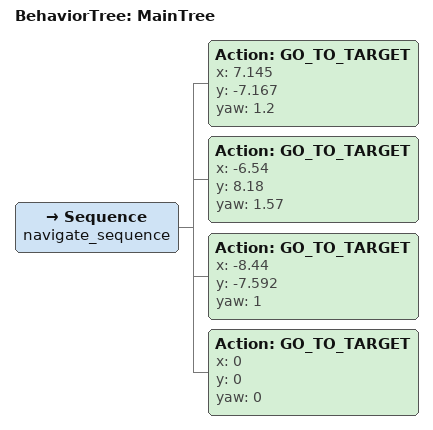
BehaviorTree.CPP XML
<?xml version="1.0"?>
<root main_tree_to_execute="MainTree">
    <BehaviorTree ID="MainTree">
        <Sequence name="navigate_sequence">
            <Action ID="GO_TO_TARGET" x="7.145&#13;&#10;" y="-7.167" yaw="1.2"/>
            <Action ID="GO_TO_TARGET" x="-6.54" y="8.18" yaw="1.57"/>
            <Action ID="GO_TO_TARGET" x="-8.44" y="-7.592" yaw="1"/>
            <Action ID="GO_TO_TARGET" x="0" y="0" yaw="0"/>
        </Sequence>
    </BehaviorTree>
</root>
